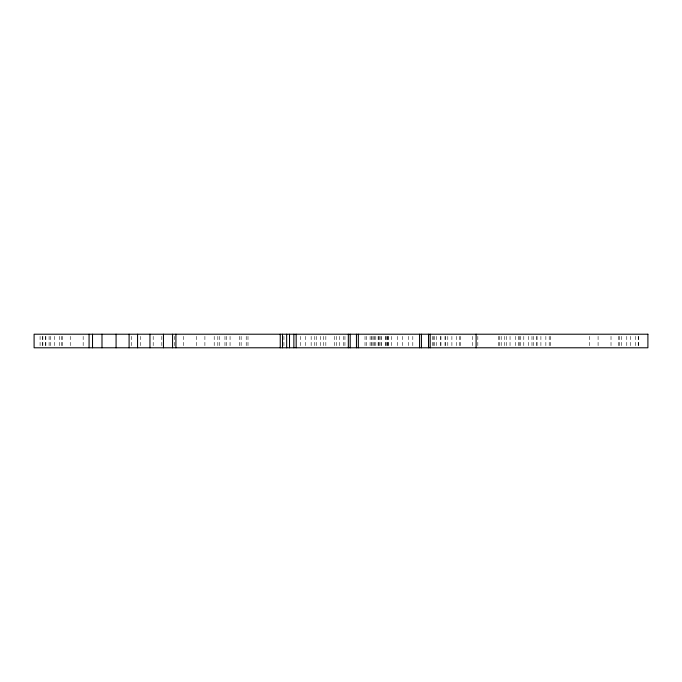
<?xml version="1.0" encoding="UTF-8"?>
<svg xmlns="http://www.w3.org/2000/svg" width="682" height="682" viewBox="0 0 682 682"><rect width="100%" height="100%" fill="white"/><g stroke="black" fill="none" stroke-linecap="round" stroke-linejoin="round"><path stroke-width="0.51" stroke-dasharray="3.41 2.56" d="M638.531 336.303L638.531 345.697M638.224 336.303L638.224 345.697M635.598 336.303L635.598 345.697M630.304 336.303L630.304 345.697M626.767 336.303L626.767 345.697M621.464 336.303L621.464 345.697M619.631 336.303L619.631 345.697M618.531 336.303L618.531 345.697M611.012 336.303L611.012 345.697M598.088 336.303L598.088 345.697M589.47 336.303L589.47 345.697M550.451 336.303L550.451 345.697M549.215 336.303L549.215 345.697M545.856 336.303L545.856 345.697M540.903 336.303L540.903 345.697M537.075 336.303L537.075 345.697M536.342 336.303L536.342 345.697M533.307 336.303L533.307 345.697M531.986 336.303L531.986 345.697M528.746 336.303L528.746 345.697M523.785 336.303L523.785 345.697M520.434 336.303L520.434 345.697M519.215 336.303L519.215 345.697M518.269 336.303L518.269 345.697M515.345 336.303L515.345 345.697M510.042 336.303L510.042 345.697M506.504 336.303L506.504 345.697M504.757 336.303L504.757 345.697M501.202 336.303L501.202 345.697M499.667 336.303L499.667 345.697M498.269 336.303L498.269 345.697M477.826 336.303L477.826 345.697M472.737 336.303L472.737 345.697M460.478 336.303L460.478 345.697M459.378 336.303L459.378 345.697M456.352 336.303L456.352 345.697M451.893 336.303L451.893 345.697M447.793 336.303L447.793 345.697M445.517 336.303L445.517 345.697M445.039 336.303L445.039 345.697M440.947 336.303L440.947 345.697M440.427 336.303L440.427 345.697M436.48 336.303L436.48 345.697M434.741 336.303L434.741 345.697M433.462 336.303L433.462 345.697M432.371 336.303L432.371 345.697M412.806 336.303L412.806 345.697M408.492 336.303L408.492 345.697M402.423 336.303L402.423 345.697M397.333 336.303L397.333 345.697M391.263 336.303L391.263 345.697M388.331 336.303L388.331 345.697M388.032 336.303L388.032 345.697M387.708 336.303L387.708 345.697M386.95 336.303L386.95 345.697M385.952 336.303L385.952 345.697M385.313 336.303L385.313 345.697M381.639 336.303L381.639 345.697M380.88 336.303L381.008 345.697M379.414 336.303L379.414 345.697M378.757 336.303L378.757 345.697M378.126 336.303L378.126 345.697M375.791 336.303L375.791 345.697M374.469 336.303L374.469 345.697M373.83 336.303L373.83 345.697M372.091 336.303L372.091 345.697M371.46 336.303L371.46 345.697M370.104 336.303L370.104 345.697M366.481 336.303L366.481 345.697M365.015 336.303L365.015 345.697M344.939 336.303L344.939 345.697M343.472 336.303L343.472 345.697M339.397 336.303L339.397 345.697M336.32 336.303L336.32 345.697M334.308 336.303L334.308 345.697M325.834 336.303L325.834 345.697M323.396 336.303L323.396 345.697M320.745 336.303L320.745 345.697M316.243 336.303L316.243 345.697M314.777 336.303L314.777 345.697M311.154 336.303L311.154 345.697M305.476 336.303L305.476 345.697M300.387 336.303L300.387 345.697M283.925 336.303L283.925 345.697M247.992 336.303L247.992 345.697M246.228 336.303L246.228 345.697M241.138 336.303L241.138 345.697M239.373 336.303L239.373 345.697M230.064 336.303L230.064 345.697M226.441 336.303L226.441 345.697M224.975 336.303L224.975 345.697M219.297 336.303L219.297 345.697M217.831 336.303L217.831 345.697M214.208 336.303L214.208 345.697M204.898 336.303L204.898 345.697M196.28 336.303L196.28 345.697M183.356 336.303L183.356 345.697M174.737 336.303L174.737 345.697M161.813 336.303L161.813 345.697M153.194 336.303L153.194 345.697M140.27 336.303L140.27 345.697M131.652 336.303L131.652 345.697M83.17 336.303L83.17 345.697M70.246 336.303L70.246 345.697M62.522 336.303L62.522 345.697M61.627 336.303L61.627 345.697M59.59 336.303L59.59 345.697M54.287 336.303L54.287 345.697M50.758 336.303L50.758 345.697M49.104 336.303L49.104 345.697M45.847 336.303L45.847 345.697M45.455 336.303L45.455 345.697M42.855 336.303L42.855 345.697M42.54 336.303L42.54 345.697M40.085 336.303L40.085 345.697"/><path stroke-width="1.02" d="M476.104 334.214L476.104 347.786M430.189 334.214L430.189 347.786M428.526 334.214L428.526 347.786M421.433 334.214L421.433 347.786M419.566 334.214L419.566 347.786M358.34 334.214L358.34 347.786M356.456 334.214L356.456 347.786M350.207 334.214L350.207 347.786M348.34 334.214L348.34 347.786M296.176 334.214L296.176 347.786M293.865 334.214L293.865 347.786M289.509 334.214L289.509 347.786M286.662 334.214L286.662 347.786M282.51 334.214L282.51 347.786M280.251 334.214L280.251 347.786M175.922 334.214L175.922 347.786M172.563 334.214L172.563 347.786M163.458 334.214L163.458 347.786M149.955 334.214L149.955 347.786M137.559 334.214L137.559 347.786M129.094 334.214L129.094 347.786M116.076 334.214L116.076 347.786M101.993 334.214L101.993 347.786M92.522 334.214L92.522 347.786M89.069 334.214L89.069 347.786M647.9 334.214L34.1 334.214L34.1 347.786L647.9 347.786L647.9 334.214"/></g></svg>
